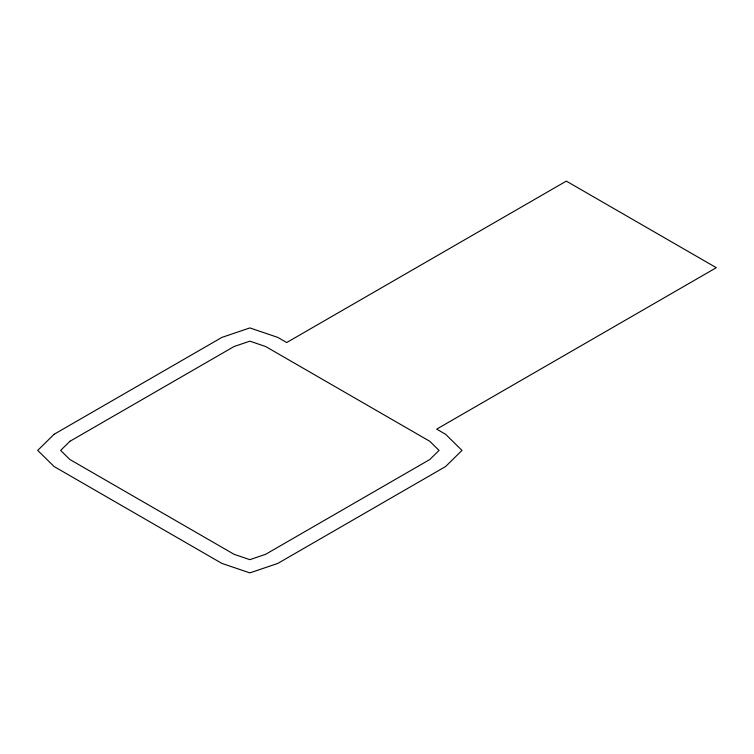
<?xml version="1.0" encoding="UTF-8"?>
<svg xmlns="http://www.w3.org/2000/svg" width="754" height="754" viewBox="0 0 754 754"><rect width="100%" height="100%" fill="white"/><g stroke="black" fill="none" stroke-linecap="round" stroke-linejoin="round"><path stroke-width="1.13" d="M54.128 434.266L37.7 450.411L54.128 466.547L221.893 563.408L249.857 572.889L277.811 563.408L445.576 466.547L462.004 450.411L445.576 434.266L436.689 429.13L716.3 267.698L566.32 181.111L286.709 342.542L277.811 337.406L249.857 327.924L221.893 337.406L54.128 434.266M69.896 441.307L60.631 450.411L69.896 459.516L234.089 554.303L249.857 559.656L265.625 554.303L429.808 459.516L439.073 450.411L429.808 441.307L265.625 346.51L249.857 341.157L234.089 346.51L69.896 441.307"/></g></svg>
